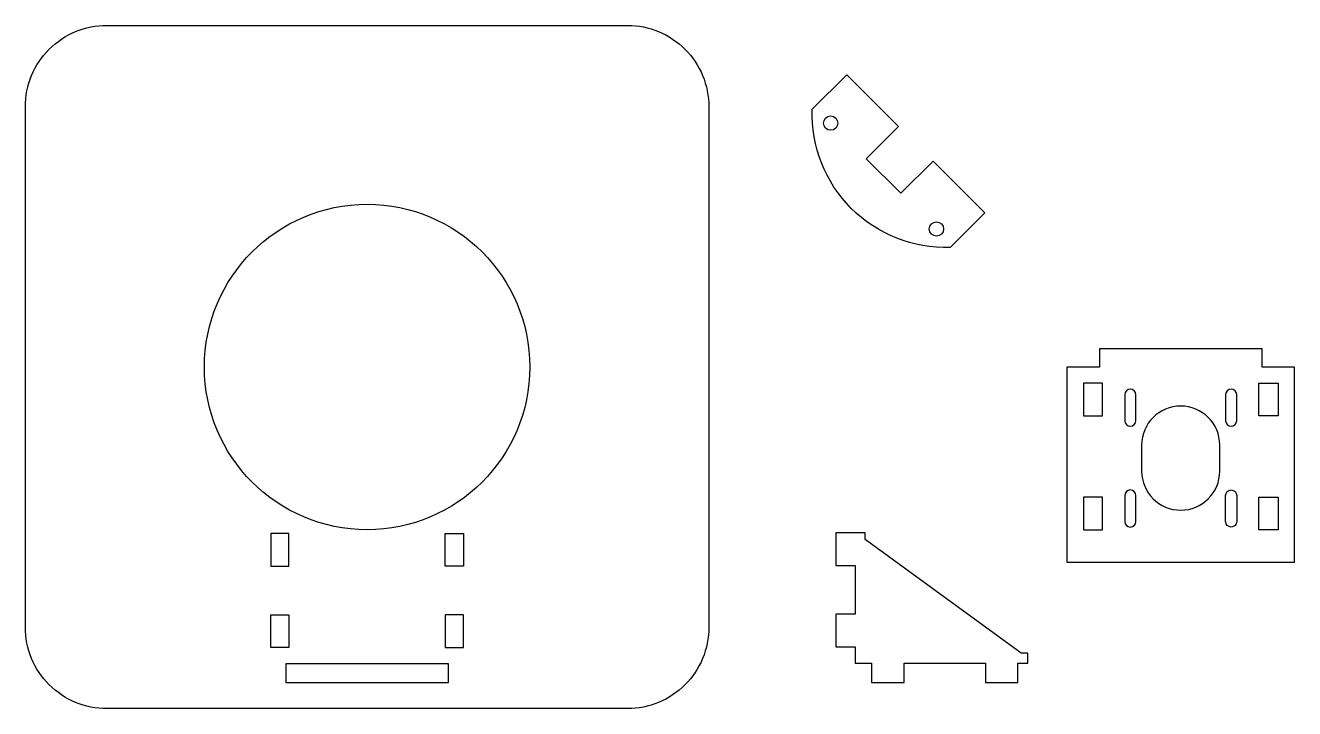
# Model space of a CAD drawing. Extents: x -105 to 285, y -105 to 105.
import ezdxf

# ---------------------------------------------------------------- set-up
doc = ezdxf.new("R2010")
doc.units = 0
doc.layers.get('0').update_dxf_attribs({"linetype": 'continuous'})

# ---------------------------------------------------------------- blocks, each defined once
blk = doc.blocks.new('POCKET004_CS')
at = {"color": 0}
blk.add_lwpolyline([(147.38, 89.8), (163.29, 73.89), (153.39, 63.99), (163.99, 53.39), (173.89, 63.29), (189.8, 47.38), (179.2, 36.77, -0.434552), (136.77, 79.2)], format="xyb", close=True, dxfattribs=at)
for centre in [(142.43, 74.95, 5), (174.95, 42.43, 5)]:
    blk.add_circle(centre, 2.2, dxfattribs=at)
blk = doc.blocks.new('POCKET001_CS')
at = {"color": 0}
blk.add_lwpolyline([(105, -80, -0.414214), (80, -105), (-80, -105, -0.414214), (-105, -80), (-105, 80, -0.414214), (-80, 105), (80, 105, -0.414214), (105, 80)], format="xyb", close=True, dxfattribs=at)
for points in [[(-29.6, -61.2), (-24, -61.2), (-24, -51.2), (-29.6, -51.2)], [(29.6, -61.2), (24, -61.2), (24, -51.2), (29.6, -51.2)], [(-24, -76.2), (-24, -86.2), (-29.6, -86.2), (-29.6, -76.2)], [(29.6, -76.2), (24, -76.2), (24, -86.2), (29.6, -86.2)], [(-25, -91.2), (-25, -97), (25, -97), (25, -91.2)]]:
    blk.add_lwpolyline(points, close=True, dxfattribs=at)
blk.add_circle((0, 0, -3), 50, dxfattribs=at)
blk = doc.blocks.new('POCKET003_CS')
at = {"color": 0}
for points in [[(215, 0), (215, -60), (285, -60), (285, 0), (275, 0), (275, 5.6), (225, 5.6), (225, 0)], [(226, -15), (226, -5), (220.1, -5), (220.1, -15)], [(279.9, -5), (279.9, -15), (274, -15), (274, -5)], [(220.1, -50), (226, -50), (226, -40), (220.1, -40)], [(274, -40), (279.9, -40), (279.9, -50), (274, -50)]]:
    blk.add_lwpolyline(points, close=True, dxfattribs=at)
for points in [[(232.8, -8.5), (232.8, -16.5, 1), (236.2, -16.5), (236.2, -8.5, 1)], [(267.2, -16.5), (267.2, -8.5, 1), (263.8, -8.5), (263.8, -16.5, 1)], [(262, -32), (262, -24, 1), (238, -24), (238, -32, 1)], [(232.8, -39.5), (232.8, -47.5, 1), (236.2, -47.5), (236.2, -39.5, 1)], [(263.8, -39.5, -1), (267.2, -39.5), (267.2, -47.5, -1), (263.8, -47.5)]]:
    blk.add_lwpolyline(points, format="xyb", close=True, dxfattribs=at)

msp = doc.modelspace()

# ---------------------------------------------------------------- linework, layer by layer
at = {"color": 0}
msp.add_lwpolyline([(201, -88), (153, -53), (153, -51), (150, -51), (144, -51), (144, -61), (150, -61), (150, -76), (144, -76), (144, -86), (150, -86), (150, -91), (155, -91), (155, -97), (165, -97), (165, -91), (190, -91), (190, -97), (200, -97), (200, -91), (203, -91), (203, -88)], close=True, dxfattribs=at)

# ---------------------------------------------------------------- block references
for name in ['POCKET001_CS', 'POCKET004_CS', 'POCKET003_CS']:
    msp.add_blockref(name, (0, 0), dxfattribs=at)

doc.saveas('drawing.dxf')
